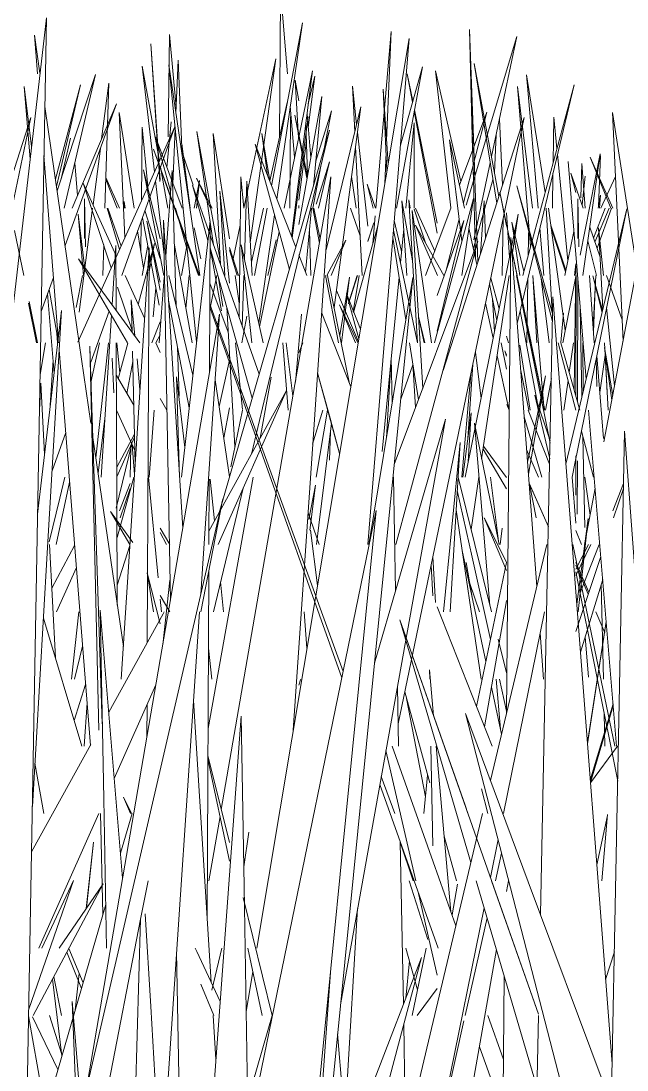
# Model space of a CAD drawing. Header units: millimetres. Extents: x -10020 to 20888, y -4665 to 12339.
# Drawn here: x 1831.34 to 1856.19, y 3072.55 to 3115.58 of the extents above; entities that cross this region are included whole.
import ezdxf

# ---------------------------------------------------------------- set-up
doc = ezdxf.new("R2010")
doc.units = ezdxf.units.MM
doc.layers.add('G-IMPT', color=8, linetype='Continuous', lineweight=9)

# ---------------------------------------------------------------- blocks, each defined once
blk = doc.blocks.new('Grass Array - 25_dwg-439225-West')
at = {"layer": 'G-IMPT'}
for p, q in [((1851.678, 3105.142), (1851.296, 3106.985)), ((1855.197, 3103.77), (1855.022, 3107.101)), ((1852.758, 3099.624), (1851.881, 3104.006)), ((1852.758, 3099.93), (1851.898, 3104.079)), ((1855.414, 3099.624), (1855.269, 3102.383))]:
    blk.add_line(p, q, dxfattribs=at)
blk = doc.blocks.new('Grass Array - 25_dwg-V17-West')
at = {"layer": 'G-IMPT'}
for p, q in [((1831.002, 3103.734), (1832.38, 3115.713)), ((1831.182, 3048), (1832.38, 3115.713)), ((1841.612, 3108.827), (1842.878, 3115.506)), ((1841.828, 3108.278), (1842.878, 3115.506)), ((1832.118, 3113.438), (1831.891, 3115.003)), ((1832.015, 3113.419), (1831.891, 3115.003)), ((1841.008, 3077.552), (1847.254, 3114.87)), ((1846.281, 3102.989), (1847.254, 3114.87)), ((1836.313, 3113.723), (1836.816, 3109.396)), ((1836.313, 3113.723), (1837.013, 3109.833)), ((1837.404, 3113.782), (1838.54, 3102.406)), ((1837.404, 3113.782), (1838.673, 3105.142)), ((1842.127, 3107.901), (1843.29, 3113.535)), ((1842.433, 3106.741), (1843.29, 3113.535)), ((1832.82, 3108.609), (1834.391, 3113.389)), ((1833.111, 3107.901), (1834.391, 3113.389)), ((1834.645, 3110.745), (1834.942, 3113.03)), ((1834.779, 3107.901), (1834.942, 3113.03)), ((1851.683, 3103.175), (1854.014, 3112.97)), ((1852.233, 3106.332), (1851.694, 3112.896)), ((1852.311, 3107.901), (1851.694, 3112.896)), ((1851.914, 3105.142), (1854.014, 3112.97)), ((1835.259, 3112.185), (1833.146, 3106.366)), ((1835.259, 3112.185), (1833.434, 3107.901)), ((1841.536, 3109.019), (1842.258, 3112.235)), ((1842.726, 3107.235), (1843.668, 3112.478)), ((1843.33, 3108.804), (1843.668, 3112.478)), ((1833.633, 3103.017), (1832.316, 3112.08)), ((1843.08, 3109.208), (1842.569, 3111.723)), ((1843.066, 3109.129), (1842.569, 3111.723)), ((1843.42, 3109.787), (1844.07, 3111.898)), ((1843.774, 3110.341), (1844.07, 3111.898)), ((1843.846, 3106.194), (1845.276, 3112.067)), ((1844.174, 3103.827), (1845.276, 3112.067)), ((1849.317, 3108.853), (1850.434, 3111.84)), ((1849.478, 3108.122), (1850.434, 3111.84)), ((1856.588, 3105.446), (1855.59, 3111.834)), ((1856.022, 3102.452), (1855.59, 3111.834)), ((1842.39, 3111.666), (1842.362, 3107.901)), ((1847.116, 3107.901), (1847.453, 3111.398)), ((1847.455, 3107.901), (1847.453, 3111.398)), ((1848.643, 3101.247), (1851.967, 3111.621)), ((1849.579, 3100.122), (1851.967, 3111.621)), ((1833.672, 3102.413), (1837.645, 3111.238)), ((1835.473, 3105.142), (1837.645, 3111.238)), ((1839.885, 3106.65), (1839.225, 3110.964)), ((1839.523, 3105.585), (1839.225, 3110.964)), ((1839.46, 3095.413), (1843.995, 3111.106)), ((1841.541, 3109.041), (1841.211, 3110.961)), ((1841.442, 3109.261), (1841.211, 3110.961)), ((1841.317, 3100.007), (1843.995, 3111.106)), ((1836.856, 3110.827), (1837.943, 3107.901)), ((1836.856, 3110.827), (1837.476, 3108.617)), ((1837.476, 3108.617), (1836.856, 3110.827)), ((1840.942, 3110.531), (1842.606, 3106.3)), ((1840.942, 3110.531), (1842.344, 3105.394)), ((1842.344, 3105.394), (1840.942, 3110.531)), ((1849.527, 3107.901), (1848.908, 3110.713)), ((1849.415, 3106.547), (1848.908, 3110.713)), ((1832.869, 3102.579), (1832.28, 3110.061)), ((1834.294, 3108.036), (1834.595, 3110.356)), ((1838.622, 3105.142), (1836.779, 3110.321)), ((1838.657, 3105.142), (1836.779, 3110.321)), ((1854.259, 3105.977), (1855.081, 3110.134)), ((1854.378, 3105.142), (1855.081, 3110.134)), ((1854.673, 3110.001), (1855.516, 3107.901)), ((1854.673, 3110.001), (1855.602, 3107.901)), ((1837.057, 3109.587), (1837.36, 3107.901)), ((1843.311, 3107.901), (1843.639, 3109.631)), ((1853.767, 3109.821), (1854.509, 3100.88)), ((1837.196, 3105.142), (1836.365, 3109.47)), ((1837.045, 3106.642), (1836.365, 3109.47)), ((1837.277, 3105.951), (1837.538, 3109.444)), ((1837.708, 3103.885), (1837.538, 3109.444)), ((1839.551, 3083.237), (1844.05, 3109.195)), ((1840.281, 3103.434), (1840.358, 3109.189)), ((1840.483, 3107.901), (1840.358, 3109.189)), ((1843.303, 3098.227), (1844.05, 3109.195)), ((1835.253, 3105.925), (1833.891, 3108.923)), ((1835.042, 3105.456), (1833.891, 3108.923)), ((1836.858, 3109.03), (1837.211, 3105.995)), ((1839.007, 3106.581), (1838.374, 3108.844)), ((1841.103, 3101.101), (1838.374, 3108.844)), ((1838.439, 3107.901), (1838.654, 3109.039)), ((1838.533, 3107.901), (1838.654, 3109.039)), ((1840.5, 3105.801), (1840.6, 3109.014)), ((1840.82, 3105.142), (1840.6, 3109.014)), ((1845.879, 3107.901), (1845.529, 3108.894)), ((1845.781, 3107.901), (1845.529, 3108.894)), ((1853.13, 3103.261), (1851.665, 3108.824)), ((1853.137, 3103.579), (1851.665, 3108.824)), ((1839.885, 3104.828), (1839.494, 3108.603)), ((1839.697, 3105.142), (1839.494, 3108.603)), ((1848.292, 3102.383), (1849.887, 3108.297)), ((1849.413, 3105.142), (1849.887, 3108.297)), ((1852.822, 3099.624), (1850.968, 3108.567)), ((1851.247, 3107.177), (1850.968, 3108.567)), ((1854.171, 3106.664), (1854.175, 3108.292)), ((1854.215, 3106.319), (1854.175, 3108.292)), ((1833.724, 3103.636), (1834.277, 3107.901)), ((1835.383, 3106.213), (1834.872, 3107.901)), ((1835.444, 3106.349), (1834.903, 3107.901)), ((1835.61, 3107.901), (1835.573, 3108.183)), ((1835.589, 3107.901), (1835.573, 3108.183)), ((1837.677, 3107.901), (1838.165, 3106.16)), ((1838.165, 3106.16), (1837.677, 3107.901)), ((1840.789, 3105.689), (1841.285, 3107.901)), ((1840.914, 3105.142), (1841.437, 3107.901)), ((1843.006, 3105.285), (1843.247, 3107.901)), ((1843.577, 3106.465), (1843.302, 3107.901)), ((1843.605, 3106.628), (1843.346, 3107.901)), ((1847.161, 3105.142), (1846.958, 3108.209)), ((1847.395, 3105.745), (1846.958, 3108.209)), ((1847.243, 3108.243), (1847.292, 3107.901)), ((1847.243, 3108.243), (1847.598, 3102.396)), ((1847.93, 3105.142), (1848.962, 3107.901)), ((1850.323, 3108.2), (1850.174, 3106.026)), ((1850.385, 3106.683), (1850.323, 3108.2)), ((1853.68, 3097.4), (1856.176, 3107.88)), ((1856.176, 3107.88), (1854.047, 3097.434)), ((1833.954, 3105.412), (1833.683, 3107.652)), ((1833.91, 3105.142), (1833.683, 3107.652)), ((1837.974, 3094.78), (1837.186, 3107.412)), ((1837.373, 3096.892), (1837.186, 3107.412)), ((1841.089, 3103.196), (1841.734, 3107.63)), ((1846.945, 3106.124), (1846.643, 3107.402)), ((1847.811, 3100.503), (1847.373, 3107.805)), ((1848.171, 3102.383), (1847.373, 3107.805)), ((1848.406, 3102.861), (1849.491, 3107.397)), ((1848.406, 3104.318), (1849.491, 3107.397)), ((1848.753, 3105.303), (1849.305, 3107.45)), ((1849.549, 3096.865), (1851.728, 3107.664)), ((1851.063, 3105.142), (1851.112, 3107.503)), ((1851.37, 3105.89), (1851.247, 3107.718)), ((1851.475, 3105.974), (1851.728, 3107.664)), ((1837.045, 3104.544), (1836.498, 3107.376)), ((1836.498, 3107.376), (1837.045, 3104.87)), ((1837.045, 3104.871), (1836.498, 3107.376)), ((1837.92, 3096.865), (1839.097, 3107.388)), ((1839.07, 3101.162), (1839.097, 3107.388)), ((1847.601, 3102.383), (1846.61, 3107.008)), ((1846.9, 3105.657), (1847.035, 3107.057)), ((1847.517, 3107.201), (1848.669, 3105.142)), ((1847.517, 3107.201), (1848.423, 3105.142)), ((1848.423, 3105.142), (1847.517, 3107.201)), ((1850.035, 3105.592), (1849.706, 3107.089)), ((1855.197, 3103.77), (1855.022, 3107.101)), ((1855.022, 3107.101), (1855.219, 3105.142)), ((1841.124, 3103.043), (1841.926, 3106.927)), ((1843.881, 3105.142), (1844.657, 3106.595)), ((1844.051, 3105.142), (1844.657, 3106.595)), ((1847.119, 3103.319), (1846.585, 3106.702)), ((1846.643, 3097.387), (1850.076, 3106.546)), ((1847.216, 3095.971), (1850.076, 3106.546)), ((1851.248, 3087.189), (1851.421, 3106.707)), ((1852.199, 3096.232), (1851.421, 3106.707)), ((1834.691, 3105.142), (1834.731, 3106.395)), ((1835.077, 3103.943), (1835.231, 3106.372)), ((1835.241, 3103.719), (1835.231, 3106.372)), ((1835.911, 3095.71), (1836.593, 3106.279)), ((1836.147, 3103.959), (1836.814, 3106.456)), ((1836.519, 3090.091), (1836.593, 3106.279)), ((1836.588, 3105.231), (1836.814, 3106.456)), ((1837.631, 3106.392), (1838.352, 3102.383)), ((1837.918, 3105.142), (1838.132, 3106.276)), ((1840.816, 3100.106), (1839.092, 3106.275)), ((1840.259, 3105.142), (1839.885, 3106.297)), ((1840.206, 3105.142), (1839.885, 3106.198)), ((1841.273, 3102.383), (1840.366, 3106.394)), ((1840.809, 3102.383), (1840.366, 3106.394)), ((1855.239, 3098.317), (1856.763, 3106.369)), ((1833.7, 3105.827), (1836.218, 3102.383)), ((1833.7, 3105.827), (1835.709, 3102.383)), ((1842.726, 3105.996), (1843.062, 3105.142)), ((1854.087, 3105.525), (1854.017, 3100.443)), ((1832.673, 3105.064), (1832.167, 3103.669)), ((1836.406, 3103.387), (1835.609, 3105.142)), ((1837.01, 3102.383), (1837.211, 3105.065)), ((1838.389, 3101.055), (1837.406, 3105.142)), ((1838.097, 3103.801), (1838.24, 3105.142)), ((1839.081, 3103.743), (1839.37, 3105.142)), ((1839.086, 3104.826), (1839.834, 3102.814)), ((1840.289, 3104.011), (1840.116, 3105.142)), ((1840.414, 3103.056), (1840.479, 3105.142)), ((1844.36, 3102.383), (1843.831, 3105.142)), ((1844.812, 3100.693), (1843.907, 3105.142)), ((1844.408, 3102.679), (1844.807, 3105.078)), ((1844.474, 3102.383), (1844.807, 3105.078)), ((1845.597, 3094.106), (1847.406, 3105.054)), ((1846.154, 3097.926), (1846.843, 3105.069)), ((1846.395, 3094.887), (1847.406, 3105.054)), ((1850.226, 3097.622), (1851.351, 3105.142)), ((1850.943, 3103.772), (1850.599, 3105.034)), ((1853.03, 3098.266), (1851.654, 3105.142)), ((1852.642, 3101.35), (1852.33, 3105.142)), ((1852.993, 3102.383), (1852.667, 3105.019)), ((1853.548, 3102.383), (1854.087, 3105.107)), ((1854.097, 3105.142), (1854.09, 3100.183)), ((1854.155, 3099.953), (1854.167, 3105)), ((1832.698, 3101.121), (1832.434, 3104.405)), ((1832.817, 3102.776), (1832.494, 3104.57)), ((1835.893, 3102.892), (1835.304, 3104.668)), ((1850.848, 3103.302), (1850.55, 3104.798)), ((1835.864, 3104.139), (1836.005, 3102.674)), ((1835.864, 3104.139), (1835.895, 3102.825)), ((1835.895, 3102.825), (1835.864, 3104.139)), ((1838.239, 3099.712), (1837.391, 3104.128)), ((1844.548, 3088.899), (1839.082, 3103.97)), ((1850.7, 3102.571), (1850.385, 3104.004)), ((1852.641, 3078.924), (1853.15, 3104.261)), ((1853.919, 3094.293), (1853.15, 3104.261)), ((1832.02, 3095.357), (1833.002, 3103.708)), ((1832.418, 3093.754), (1833.002, 3103.708)), ((1834.067, 3072.034), (1839.482, 3103.561)), ((1834.205, 3101.584), (1834.952, 3103.681)), ((1838.807, 3093.527), (1839.482, 3103.561)), ((1840.766, 3099.116), (1839.082, 3103.848)), ((1840.109, 3098.123), (1839.774, 3103.837)), ((1842.589, 3100.768), (1842.846, 3103.556)), ((1843.669, 3103.598), (1844.861, 3100.569)), ((1853.469, 3102.397), (1853.583, 3103.594)), ((1854.34, 3100.174), (1854.266, 3103.8)), ((1855.35, 3103.832), (1855.674, 3100.613)), ((1834.631, 3096.865), (1835.05, 3103.512)), ((1840.597, 3103.47), (1840.391, 3102.383)), ((1847.873, 3102.383), (1847.632, 3103.463)), ((1847.899, 3102.383), (1847.632, 3103.463)), ((1832.885, 3102.383), (1832.807, 3102.776)), ((1832.841, 3102.383), (1832.807, 3102.776)), ((1833.633, 3103.017), (1834.205, 3099.085)), ((1845.559, 3094.106), (1846.281, 3102.989)), ((1832.121, 3101.082), (1832.346, 3102.383)), ((1834.393, 3092.385), (1834.168, 3102.243)), ((1834.674, 3086.752), (1834.168, 3102.243)), ((1834.205, 3100.75), (1834.553, 3102.383)), ((1834.412, 3097.659), (1834.932, 3102.383)), ((1835.272, 3095.974), (1835.246, 3102.383)), ((1835.331, 3100.903), (1835.721, 3102.363)), ((1837.045, 3101.982), (1836.863, 3102.383)), ((1840.422, 3099.643), (1840.138, 3102.383)), ((1842.29, 3099.624), (1842.07, 3102.383)), ((1842.49, 3100.197), (1842.207, 3102.383)), ((1842.726, 3101.966), (1842.9, 3102.383)), ((1847.637, 3100.037), (1847.267, 3102.383)), ((1851.247, 3101.302), (1851.031, 3102.383)), ((1851.321, 3102.383), (1851.247, 3102.656)), ((1854.088, 3099.624), (1853.362, 3102.383)), ((1854.247, 3099.624), (1853.473, 3102.383)), ((1853.817, 3101.157), (1853.989, 3102.383)), ((1855.414, 3099.624), (1855.269, 3102.383)), ((1834.185, 3085.868), (1832.907, 3102.094)), ((1835.913, 3102.033), (1836.02, 3097.398)), ((1836.02, 3097.398), (1835.913, 3102.033)), ((1837.821, 3100.19), (1837.76, 3102.207)), ((1850.201, 3100.096), (1849.969, 3102.001)), ((1851.342, 3099.656), (1850.859, 3101.851)), ((1851.181, 3102.051), (1851.247, 3101.886)), ((1851.181, 3102.051), (1851.247, 3101.827)), ((1855.221, 3098.459), (1854.944, 3101.84)), ((1855.266, 3102.193), (1855.563, 3100.028)), ((1855.266, 3102.193), (1855.599, 3100.221)), ((1832.54, 3099.82), (1832.654, 3101.663)), ((1835.681, 3100.306), (1835.923, 3101.616)), ((1836.097, 3101.717), (1836.218, 3100.465)), ((1839.461, 3099.774), (1839.885, 3101.663)), ((1846.321, 3098.489), (1846.522, 3101.779)), ((1846.557, 3099.915), (1846.522, 3101.779)), ((1846.91, 3100.072), (1847.404, 3101.474)), ((1847.52, 3099.726), (1847.4, 3101.536)), ((1849.864, 3101.498), (1849.656, 3098.455)), ((1854.948, 3100.594), (1854.922, 3101.732)), ((1835.252, 3101.037), (1835.964, 3099.826)), ((1837.719, 3100.99), (1838.058, 3098.093)), ((1837.719, 3100.99), (1837.845, 3096.865)), ((1841.6, 3100.976), (1841.15, 3098.471)), ((1843.502, 3101.153), (1844.013, 3099.284)), ((1844.405, 3097.847), (1843.502, 3101.153)), ((1849.408, 3096.865), (1849.779, 3101.085)), ((1852.157, 3099.624), (1851.821, 3101.319)), ((1852.106, 3097.487), (1852.844, 3101.03)), ((1852.143, 3096.986), (1852.844, 3101.03)), ((1852.642, 3101.35), (1852.783, 3099.624)), ((1832.155, 3100.726), (1832.097, 3099.624)), ((1832.097, 3099.624), (1832.155, 3100.726)), ((1832.155, 3100.726), (1832.309, 3097.817)), ((1839.885, 3096.887), (1839.301, 3100.866)), ((1852.841, 3099.624), (1853.083, 3100.922)), ((1853.601, 3099.624), (1853.771, 3100.83)), ((1837.045, 3100.092), (1837.318, 3099.624)), ((1839.042, 3094.658), (1842.229, 3100.424)), ((1839.424, 3094.106), (1842.229, 3100.424)), ((1849.579, 3100.122), (1846.802, 3086.751)), ((1853.032, 3098.357), (1852.403, 3100.229)), ((1852.403, 3100.229), (1853.017, 3097.618)), ((1853.017, 3097.618), (1852.403, 3100.229)), ((1839.885, 3099.716), (1839.651, 3098.481)), ((1841.317, 3100.007), (1840.789, 3097.818)), ((1851.356, 3099.624), (1851.257, 3099.855)), ((1851.358, 3099.624), (1851.257, 3099.855)), ((1834.504, 3097.028), (1834.784, 3099.282)), ((1835.259, 3099.624), (1836.007, 3097.958)), ((1836.598, 3096.865), (1836.804, 3099.624)), ((1840.418, 3099.624), (1839.938, 3097.295)), ((1843.298, 3098.227), (1843.711, 3099.624)), ((1843.441, 3096.865), (1843.9, 3099.624)), ((1844.405, 3097.847), (1844.013, 3099.284)), ((1845.833, 3089.233), (1848.739, 3099.247)), ((1847.088, 3090.033), (1848.739, 3099.247)), ((1849.449, 3096.865), (1849.793, 3099.504)), ((1849.677, 3097.502), (1849.793, 3099.504)), ((1851.968, 3099.344), (1852.687, 3096.865)), ((1852.138, 3099.624), (1853.013, 3097.406)), ((1854.613, 3099.624), (1855.757, 3085.829)), ((1840.766, 3099.116), (1844.494, 3088.636)), ((1843.551, 3094.895), (1844.067, 3099.084)), ((1850.941, 3094.106), (1849.929, 3099.078)), ((1850.565, 3091.603), (1849.929, 3099.078)), ((1832.616, 3097.125), (1833.175, 3098.695)), ((1834.29, 3098.495), (1835.537, 3089.918)), ((1835.267, 3097.282), (1835.991, 3098.63)), ((1835.268, 3096.884), (1835.994, 3098.514)), ((1843.986, 3097.569), (1844.025, 3098.743)), ((1854.815, 3096.865), (1854.316, 3098.76)), ((1854.45, 3094.807), (1854.374, 3098.541)), ((1855.467, 3067.182), (1856.087, 3098.763)), ((1856.761, 3089.569), (1856.087, 3098.763)), ((1835.883, 3098.234), (1835.243, 3095.603)), ((1843.303, 3098.227), (1842.504, 3086.492)), ((1848.665, 3091.347), (1849.344, 3098.294)), ((1848.931, 3091.347), (1849.344, 3098.294)), ((1850.285, 3098.02), (1851.247, 3096.389)), ((1851.247, 3096.851), (1850.302, 3098.135)), ((1852.563, 3096.865), (1852.068, 3097.999)), ((1854.087, 3097.744), (1854.085, 3096.131)), ((1854.149, 3097.542), (1854.144, 3095.354)), ((1853.931, 3096.865), (1854.047, 3097.434)), ((1832.789, 3094.106), (1833.335, 3096.669)), ((1833.141, 3096.865), (1832.934, 3096.006)), ((1835.278, 3094.391), (1835.961, 3096.865)), ((1836.564, 3096.865), (1836.961, 3092.742)), ((1837.373, 3096.892), (1837.464, 3091.808)), ((1840.861, 3096.865), (1839.008, 3086.56)), ((1839.052, 3096.791), (1839.04, 3094.106)), ((1839.101, 3096.791), (1839.272, 3095.074)), ((1846.7, 3092.22), (1846.613, 3096.865)), ((1850.628, 3091.347), (1849.264, 3096.865)), ((1850.112, 3096.865), (1849.793, 3094.727)), ((1850.913, 3094.245), (1850.594, 3096.865)), ((1854.087, 3094.987), (1853.933, 3096.865)), ((1840.451, 3096.42), (1839.227, 3091.347)), ((1843.145, 3095.139), (1843.421, 3096.547)), ((1843.182, 3094.694), (1843.421, 3096.547)), ((1849.837, 3093.584), (1849.227, 3096.32)), ((1852.961, 3094.83), (1852.169, 3096.629)), ((1852.463, 3095.195), (1852.185, 3096.594)), ((1852.199, 3096.232), (1852.485, 3092.382)), ((1852.961, 3094.83), (1852.254, 3096.435)), ((1854.442, 3094.106), (1854.879, 3096.415)), ((1855.6, 3095.494), (1856.045, 3096.614)), ((1856.04, 3096.403), (1855.638, 3095.196)), ((1832.5, 3094.211), (1832.934, 3096.006)), ((1832.818, 3066.516), (1839.61, 3095.977)), ((1835.272, 3095.974), (1835.289, 3091.622)), ((1839.61, 3095.977), (1838.708, 3091.347)), ((1847.216, 3095.971), (1846.712, 3094.106)), ((1835.925, 3094.184), (1835.009, 3095.458)), ((1835.809, 3094.106), (1835.009, 3095.458)), ((1835.911, 3095.71), (1835.451, 3088.588)), ((1836.169, 3048.164), (1845.907, 3095.502)), ((1843.569, 3094.106), (1843.111, 3095.405)), ((1845.057, 3086.944), (1845.907, 3095.502)), ((1849.18, 3095.535), (1850.204, 3088.588)), ((1850.333, 3095.202), (1851.247, 3093.036)), ((1850.333, 3095.202), (1851.247, 3093.386)), ((1854.594, 3095.168), (1854.122, 3091.665)), ((1854.122, 3091.665), (1854.594, 3095.168)), ((1854.594, 3095.168), (1854.177, 3091.347)), ((1837.045, 3094.771), (1837.441, 3094.106)), ((1837.441, 3094.106), (1837.045, 3094.771)), ((1837.045, 3094.593), (1837.308, 3094.106)), ((1846.395, 3094.887), (1841.734, 3048)), ((1843.203, 3094.694), (1843.497, 3092.424)), ((1843.551, 3094.895), (1843.453, 3094.106)), ((1850.984, 3094.106), (1851.072, 3094.775)), ((1854.087, 3094.682), (1854.314, 3094.106)), ((1832.505, 3094.106), (1832.752, 3089.453)), ((1832.6, 3092.32), (1833.54, 3094.068)), ((1835.286, 3092.44), (1835.805, 3094.072)), ((1850.59, 3084.43), (1852.895, 3094.106)), ((1853.919, 3094.293), (1855.577, 3072.8)), ((1855.68, 3085.829), (1853.965, 3094.106)), ((1854.087, 3092.832), (1854.706, 3094.106)), ((1854.087, 3093.095), (1854.607, 3094.106)), ((1854.262, 3092.124), (1855.049, 3094.106)), ((1832.418, 3093.754), (1831.807, 3083.36)), ((1850.402, 3089.309), (1849.427, 3093.859)), ((1838.807, 3093.527), (1838.709, 3092.069)), ((1848.229, 3092.006), (1848.153, 3093.258)), ((1848.338, 3091.729), (1848.225, 3093.606)), ((1849.853, 3091.871), (1849.588, 3093.364)), ((1849.837, 3093.584), (1850.59, 3090.213)), ((1850.017, 3087.461), (1851.247, 3093.364)), ((1855.111, 3093.615), (1854.087, 3090.542)), ((1854.622, 3092.148), (1854.087, 3093.374)), ((1854.598, 3092.075), (1854.087, 3093.265)), ((1832.802, 3091.347), (1833.611, 3093.163)), ((1837.045, 3090.847), (1836.508, 3092.94)), ((1836.771, 3091.347), (1836.508, 3092.94)), ((1839.035, 3093.035), (1838.974, 3078.764)), ((1854.087, 3092.984), (1855.805, 3084.399)), ((1834.393, 3092.385), (1834.528, 3086.487)), ((1837.152, 3089.993), (1837.449, 3092.647)), ((1839.522, 3092.57), (1839.644, 3091.347)), ((1849.74, 3092.508), (1850.144, 3091.347)), ((1854.274, 3089.695), (1855.19, 3092.668)), ((1855.215, 3088.588), (1855.128, 3092.468)), ((1837.441, 3091.347), (1837.045, 3092.016)), ((1837.045, 3091.867), (1837.095, 3091.347)), ((1848.406, 3091.556), (1850.659, 3085.829)), ((1851.243, 3091.793), (1850.347, 3086.623)), ((1851.243, 3091.793), (1851.247, 3091.815)), ((1832.261, 3091.088), (1833.839, 3085.829)), ((1833.717, 3091.347), (1833.413, 3088.588)), ((1834.735, 3083.67), (1834.592, 3091.418)), ((1835.507, 3080.414), (1834.592, 3091.418)), ((1837.166, 3091.262), (1834.94, 3087.233)), ((1838.66, 3091.347), (1837.09, 3068.025)), ((1837.166, 3091.262), (1837.213, 3091.347)), ((1843.066, 3089.849), (1842.947, 3091.347)), ((1851.118, 3083.07), (1852.806, 3091.347)), ((1855.28, 3090.486), (1854.91, 3091.347)), ((1846.871, 3091.012), (1849.787, 3081.057)), ((1846.871, 3091.012), (1849.545, 3083.408)), ((1852.559, 3074.84), (1846.871, 3091.012)), ((1854.56, 3085.987), (1855.332, 3090.952)), ((1854.565, 3085.925), (1855.334, 3090.93)), ((1851.247, 3088.848), (1850.905, 3090.227)), ((1852.626, 3090.471), (1852.766, 3088.588)), ((1854.603, 3088.672), (1854.468, 3090.325)), ((1833.865, 3089.935), (1833.538, 3088.588)), ((1839.022, 3089.851), (1839.169, 3088.588)), ((1847.088, 3090.033), (1844.449, 3075.307)), ((1848.256, 3087.075), (1848.089, 3088.961)), ((1848.096, 3088.588), (1848.089, 3088.961)), ((1842.799, 3088.554), (1842.726, 3088.341)), ((1842.799, 3088.554), (1842.811, 3088.588)), ((1850.997, 3086.531), (1850.822, 3088.588)), ((1850.953, 3088.588), (1851.247, 3087.272)), ((1833.52, 3086.892), (1833.989, 3088.364)), ((1835.166, 3084.512), (1836.87, 3088.351)), ((1846.773, 3088.278), (1846.819, 3085.829)), ((1848.096, 3084.329), (1847.075, 3088.068)), ((1848.096, 3084.329), (1847.075, 3088.068)), ((1851.041, 3086.323), (1850.629, 3088.25)), ((1833.936, 3085.829), (1834.048, 3087.609)), ((1839.137, 3076.152), (1838.415, 3087.714)), ((1847.923, 3083.751), (1847.149, 3087.796)), ((1836.501, 3086.204), (1836.507, 3087.534)), ((1852.138, 3080.273), (1849.567, 3087.178)), ((1854.889, 3066.516), (1849.567, 3087.178)), ((1854.68, 3084.437), (1855.613, 3087.565)), ((1855.619, 3087.492), (1854.686, 3084.349)), ((1855.276, 3085.829), (1855.246, 3087.194)), ((1838.268, 3058.367), (1840.364, 3087.064)), ((1840.484, 3080.078), (1840.364, 3087.064)), ((1845.057, 3086.944), (1841.192, 3048)), ((1834.205, 3085.902), (1831.775, 3081.504)), ((1839.885, 3081.885), (1839.003, 3085.452)), ((1847.523, 3080.311), (1846.304, 3085.66)), ((1848.241, 3081.084), (1846.555, 3085.829)), ((1848.222, 3081.752), (1848.147, 3085.829)), ((1848.967, 3079.043), (1848.366, 3085.829)), ((1854.687, 3084.334), (1855.801, 3085.829)), ((1832.277, 3083.07), (1831.911, 3085.132)), ((1839.885, 3081.121), (1839.002, 3085.296)), ((1847.856, 3083.07), (1848.01, 3084.644)), ((1846.052, 3084.256), (1848.438, 3077.552)), ((1846.662, 3083.07), (1846.112, 3084.588)), ((1835.828, 3083.07), (1835.547, 3083.749)), ((1835.868, 3083.07), (1835.547, 3083.749)), ((1850.48, 3083.07), (1850.216, 3084.079)), ((1834.735, 3083.67), (1834.847, 3077.552)), ((1849.664, 3083.07), (1849.545, 3083.408)), ((1832.077, 3077.552), (1834.526, 3083.07)), ((1834.606, 3083.07), (1834.7, 3078.944)), ((1835.421, 3081.44), (1835.892, 3083.07)), ((1839.043, 3080.311), (1839.5, 3082.944)), ((1842.726, 3051.41), (1850.267, 3083.07)), ((1854.947, 3080.966), (1855.38, 3082.991)), ((1854.947, 3080.966), (1855.38, 3082.991)), ((1855.384, 3083.036), (1855.152, 3080.311)), ((1840.47, 3080.883), (1840.682, 3082.305)), ((1849.193, 3080.311), (1848.692, 3082.147)), ((1849.193, 3080.311), (1848.692, 3082.147)), ((1834.015, 3079.174), (1834.31, 3081.894)), ((1834.027, 3079.192), (1834.31, 3081.894)), ((1846.892, 3081.897), (1847.016, 3075.236)), ((1847.413, 3080.311), (1846.892, 3081.896)), ((1850.584, 3080.454), (1850.9, 3082.003)), ((1850.79, 3080.311), (1851.044, 3081.444)), ((1848.241, 3081.084), (1849.171, 3078.469)), ((1831.66, 3075.048), (1833.499, 3080.318)), ((1832.195, 3077.552), (1833.499, 3080.318)), ((1836.246, 3078.744), (1836.553, 3080.311)), ((1847.254, 3080.311), (1848.025, 3077.898)), ((1850.005, 3080.311), (1852.43, 3072.034)), ((1852.559, 3074.84), (1850.635, 3080.311)), ((1851.323, 3080.311), (1851.247, 3079.873)), ((1831.845, 3074.793), (1834.712, 3080.191)), ((1832.903, 3077.552), (1834.712, 3080.191)), ((1840.484, 3080.078), (1840.657, 3069.981)), ((1849.23, 3080.177), (1849.011, 3078.917)), ((1852.138, 3080.273), (1855.207, 3072.034)), ((1841.64, 3074.793), (1840.443, 3079.632)), ((1848.406, 3076.435), (1847.642, 3079.789)), ((1832.346, 3070.799), (1834.814, 3079.339)), ((1844.537, 3069.275), (1845.142, 3079.174)), ((1846.617, 3060.998), (1850.33, 3079.204)), ((1836.246, 3078.744), (1833.458, 3064.393)), ((1835.738, 3060.998), (1836.246, 3078.744)), ((1836.659, 3075.15), (1836.429, 3078.959)), ((1849.55, 3074.793), (1850.449, 3078.796)), ((1833.223, 3077.388), (1833.818, 3075.893)), ((1833.297, 3077.529), (1833.887, 3076.129)), ((1837.721, 3077.395), (1837.991, 3062.209)), ((1838.545, 3077.405), (1838.476, 3077.552)), ((1839.509, 3075.364), (1838.545, 3077.405)), ((1839.165, 3075.827), (1839.569, 3077.552)), ((1840.64, 3077.552), (1841.224, 3074.793)), ((1847.118, 3077.552), (1847.596, 3075.842)), ((1847.378, 3074.793), (1847.953, 3077.552)), ((1850.831, 3077.494), (1847.502, 3058.448)), ((1855.31, 3076.266), (1855.667, 3077.392)), ((1842.755, 3058.268), (1847.759, 3077.163)), ((1845.78, 3072.031), (1847.759, 3077.163)), ((1847.116, 3075.496), (1847.265, 3077.026)), ((1833.562, 3075.007), (1833.726, 3076.512)), ((1840.572, 3074.948), (1840.845, 3076.582)), ((1844.026, 3076.549), (1843.124, 3063.757)), ((1833.019, 3073.126), (1832.633, 3076.277)), ((1832.999, 3074.793), (1832.685, 3076.374)), ((1839.243, 3074.793), (1838.714, 3076.075)), ((1850.941, 3052.721), (1851.152, 3076.397)), ((1847.584, 3074.793), (1848.406, 3075.897)), ((1833.632, 3070.334), (1833.441, 3075.355)), ((1833.822, 3070.872), (1833.441, 3075.355)), ((1836.659, 3075.15), (1837.808, 3056.13)), ((1832.401, 3070.481), (1831.655, 3074.769)), ((1832.857, 3072.568), (1831.811, 3074.73)), ((1832.857, 3072.568), (1831.811, 3074.73)), ((1833.006, 3073.227), (1832.514, 3074.793)), ((1839.335, 3072.979), (1839.222, 3074.793)), ((1840.842, 3072.034), (1841.643, 3074.793)), ((1850.477, 3074.793), (1851.121, 3072.98)), ((1852.17, 3055.48), (1852.558, 3074.793)), ((1847.031, 3074.415), (1847.116, 3069.843)), ((1848.406, 3069.699), (1849.5, 3074.568)), ((1844.582, 3070.761), (1844.322, 3074.034)), ((1851.102, 3070.827), (1850.133, 3073.501))]:
    blk.add_line(p, q, dxfattribs=at)
blk = doc.blocks.new('Grass Array - Grass Array-439229-West')
for name in ['Grass Array - 25_dwg-V17-West', 'Grass Array - 25_dwg-439225-West']:
    blk.add_blockref(name, (0, 0))
blk = doc.blocks.new('Grass Array - Grass Array-V20-West')
blk.add_blockref('Grass Array - 25_dwg-439225-West', (0, 0))
blk.add_blockref('Grass Array - 25_dwg-439225-West', (0, 0))
blk = doc.blocks.new('Grass Array - 25_dwg-V28-West')
at = {"layer": 'G-IMPT'}
for p, q in [((1851.678, 3105.142), (1851.296, 3106.985)), ((1855.377, 3100.335), (1855.303, 3101.749))]:
    blk.add_line(p, q, dxfattribs=at)
blk = doc.blocks.new('Grass Array - 25_dwg-V29-West')
at = {"layer": 'G-IMPT'}
for p, q in [((1870.173, 3109.212), (1869.952, 3115.227)), ((1870.116, 3109.022), (1869.952, 3115.227)), ((1857.261, 3109), (1856.888, 3114.644)), ((1857.27, 3109.047), (1856.888, 3114.644)), ((1851.678, 3105.142), (1851.296, 3106.985)), ((1852.206, 3102.383), (1851.881, 3104.006)), ((1852.25, 3102.383), (1851.898, 3104.079)), ((1855.377, 3100.335), (1855.303, 3101.749))]:
    blk.add_line(p, q, dxfattribs=at)
blk = doc.blocks.new('Grass Array - 25_dwg-V30-West')
at = {"layer": 'G-IMPT'}
for p, q in [((1851.678, 3105.142), (1851.296, 3106.985)), ((1852.758, 3099.624), (1851.881, 3104.006)), ((1852.758, 3099.93), (1851.898, 3104.079)), ((1855.377, 3100.335), (1855.293, 3101.935))]:
    blk.add_line(p, q, dxfattribs=at)
blk = doc.blocks.new('Grass Array - Grass Array-440235-West')
for name in ['Grass Array - 25_dwg-V30-West', 'Grass Array - 25_dwg-439225-West', 'Grass Array - 25_dwg-439225-West', 'Grass Array - 25_dwg-439225-West', 'Grass Array - 25_dwg-439225-West', 'Grass Array - 25_dwg-439225-West', 'Grass Array - 25_dwg-439225-West', 'Grass Array - 25_dwg-V28-West', 'Grass Array - 25_dwg-V28-West', 'Grass Array - 25_dwg-V29-West']:
    blk.add_blockref(name, (0, 0))
blk = doc.blocks.new('Grass Array - 25_dwg-V41-West')
at = {"layer": 'G-IMPT'}
for p, q in [((1833.369, 3110.774), (1832.985, 3109.112)), ((1836.702, 3102.383), (1837.045, 3103.247)), ((1836.867, 3102.383), (1837.045, 3102.706))]:
    blk.add_line(p, q, dxfattribs=at)
blk = doc.blocks.new('Grass Array - Grass Array-440908-West')
blk.add_blockref('Grass Array - 25_dwg-V41-West', (0, 0))
blk = doc.blocks.new('Grass Array - 25_dwg-V48-West')
at = {"layer": 'G-IMPT'}
for p, q in [((1841.944, 3110.836), (1841.988, 3116.77)), ((1842.27, 3113.419), (1841.988, 3116.77)), ((1846.515, 3115.158), (1845.889, 3107.901)), ((1846.515, 3115.158), (1846.33, 3110.68)), ((1849.902, 3110.417), (1849.725, 3115.227)), ((1849.856, 3110.293), (1849.725, 3115.227)), ((1837.381, 3110.831), (1837.434, 3115.032)), ((1837.705, 3112.047), (1837.434, 3115.032)), ((1849.589, 3108.022), (1851.665, 3114.944)), ((1850.627, 3110.018), (1851.665, 3114.944)), ((1836.96, 3110.126), (1836.661, 3114.644)), ((1836.976, 3110.039), (1836.661, 3114.644)), ((1837.695, 3111.802), (1837.789, 3113.982)), ((1837.95, 3110.067), (1837.789, 3113.982)), ((1841.79, 3114.024), (1840.482, 3107.908)), ((1840.482, 3107.908), (1841.79, 3114.024)), ((1841.79, 3114.024), (1840.743, 3106.501)), ((1846.73, 3107.901), (1847.796, 3113.696)), ((1846.895, 3110.488), (1847.796, 3113.696)), ((1849.369, 3108.992), (1848.339, 3113.534)), ((1848.969, 3107.92), (1848.339, 3113.534)), ((1850.931, 3108.389), (1849.914, 3113.839)), ((1850.842, 3108.11), (1849.914, 3113.839)), ((1842.726, 3112.307), (1842.583, 3113.152)), ((1842.722, 3110.785), (1842.583, 3113.152)), ((1843.114, 3111.218), (1843.388, 3113.324)), ((1843.119, 3112.185), (1843.388, 3113.324)), ((1847.392, 3112.258), (1847.174, 3113.419)), ((1847.402, 3112.291), (1847.176, 3113.419)), ((1852.067, 3113.373), (1852.541, 3107.901)), ((1852.067, 3113.373), (1852.828, 3108.549)), ((1831.713, 3109.913), (1831.468, 3112.896)), ((1831.772, 3110.431), (1831.468, 3112.896)), ((1832.749, 3109.1), (1833.787, 3112.97)), ((1832.793, 3108.793), (1833.787, 3112.97)), ((1844.925, 3112.905), (1845.023, 3111.029)), ((1844.925, 3112.905), (1845.099, 3111.342)), ((1845.099, 3111.342), (1844.925, 3112.905)), ((1846.195, 3112.783), (1846.343, 3109.427)), ((1846.195, 3112.783), (1846.392, 3109.717)), ((1835.978, 3107.901), (1835.364, 3111.834)), ((1835.6, 3106.695), (1835.364, 3111.834)), ((1842.559, 3109.994), (1842.382, 3112.092)), ((1843.218, 3109.974), (1843.067, 3111.774)), ((1848.406, 3106.882), (1847.463, 3111.884)), ((1848.406, 3107.283), (1847.473, 3111.938)), ((1829.664, 3105.142), (1831.741, 3111.621)), ((1830.718, 3106.698), (1831.741, 3111.621)), ((1837.324, 3109.567), (1837.498, 3111.447)), ((1843.114, 3111.645), (1842.456, 3106.682)), ((1843.089, 3109.255), (1843.02, 3111.4)), ((1850.954, 3111.568), (1851.079, 3108.85)), ((1853.156, 3109.774), (1853.186, 3111.635)), ((1853.311, 3110.353), (1853.186, 3111.635)), ((1836.313, 3111.229), (1836.28, 3108.252)), ((1836.313, 3111.229), (1836.542, 3108.787)), ((1837.57, 3108.907), (1837.667, 3111.152)), ((1839.237, 3106.397), (1838.549, 3111.048)), ((1839.517, 3105.704), (1838.549, 3111.048)), ((1845.136, 3111.018), (1845.566, 3107.17)), ((1845.566, 3107.17), (1845.136, 3111.018)), ((1850.817, 3110.918), (1850.749, 3109.364)), ((1850.749, 3109.364), (1850.817, 3110.918)), ((1837.93, 3110.541), (1838.283, 3107.901)), ((1842.726, 3108.235), (1843.043, 3110.677)), ((1845.055, 3110.416), (1845.331, 3105.142)), ((1838.396, 3108.844), (1837.992, 3110.077)), ((1846.31, 3110.188), (1846.257, 3108.91)), ((1853.761, 3105.747), (1853.335, 3110.116)), ((1855.013, 3107.973), (1855.094, 3110.058)), ((1833.545, 3109.764), (1833.656, 3108.424)), ((1843.439, 3108.075), (1843.984, 3109.808)), ((1843.538, 3107.901), (1843.984, 3109.808)), ((1849.972, 3105.878), (1849.872, 3109.656)), ((1849.909, 3106.611), (1850.574, 3109.765)), ((1850.075, 3105.715), (1849.923, 3109.851)), ((1854.286, 3108.332), (1854.338, 3109.732)), ((1854.464, 3107.901), (1854.338, 3109.732)), ((1834.819, 3109.159), (1835.375, 3107.901)), ((1839.108, 3107.901), (1838.531, 3109.134)), ((1839.181, 3107.901), (1838.531, 3109.134)), ((1845.085, 3107.901), (1844.893, 3109.206)), ((1853.126, 3107.901), (1853.149, 3109.336)), ((1854.389, 3107.901), (1853.887, 3109.345)), ((1854.087, 3108.542), (1853.887, 3109.345)), ((1854.341, 3108.039), (1854.465, 3109.217)), ((1855.109, 3107.901), (1855.711, 3109.206)), ((1834.816, 3109.081), (1835.29, 3107.901)), ((1849.889, 3106.258), (1850.688, 3109.062)), ((1833.944, 3106.664), (1833.948, 3108.292)), ((1833.989, 3106.319), (1833.948, 3108.292)), ((1855.001, 3107.901), (1855.092, 3108.437)), ((1855.063, 3107.901), (1855.092, 3108.437)), ((1838.796, 3107.904), (1838.796, 3107.901)), ((1838.796, 3107.904), (1838.796, 3107.901)), ((1838.796, 3107.901), (1838.796, 3107.904)), ((1842.735, 3107.901), (1842.726, 3108.011)), ((1844.845, 3107.901), (1845.246, 3106.77)), ((1847.918, 3106.484), (1847.455, 3107.862)), ((1848.304, 3106.142), (1847.516, 3107.901)), ((1853.117, 3103.648), (1852.873, 3107.901)), ((1853.647, 3102.883), (1852.97, 3107.901)), ((1854.815, 3106.679), (1855.294, 3107.901)), ((1855.451, 3107.901), (1854.872, 3106.515)), ((1855.553, 3107.901), (1854.959, 3106.266)), ((1837.007, 3103.921), (1836.317, 3107.511)), ((1837.045, 3105.84), (1836.422, 3107.805)), ((1845.861, 3107.583), (1845.764, 3106.458)), ((1836.362, 3105.446), (1836.124, 3106.969)), ((1836.271, 3107.381), (1836.257, 3106.119)), ((1838.714, 3105.826), (1838.447, 3107.095)), ((1840.332, 3107.205), (1840.022, 3105.756)), ((1840.022, 3105.756), (1840.332, 3107.205)), ((1843.22, 3105.142), (1843.162, 3106.978)), ((1844.967, 3103.62), (1845.965, 3107.174)), ((1845.566, 3106.539), (1845.803, 3107.305)), ((1845.566, 3106.553), (1845.803, 3107.305)), ((1851.468, 3107.336), (1851.958, 3105.309)), ((1851.468, 3107.336), (1851.786, 3105.142)), ((1851.786, 3105.142), (1851.468, 3107.336)), ((1852.139, 3105.983), (1852.161, 3107.203)), ((1852.612, 3107.08), (1852.78, 3105.142)), ((1853.683, 3105.362), (1853.064, 3107.2)), ((1853.668, 3105.287), (1853.079, 3107.09)), ((1855.087, 3105.899), (1854.658, 3107.13)), ((1841.457, 3105.142), (1841.802, 3106.602)), ((1853.639, 3105.142), (1854.005, 3106.949)), ((1854.935, 3105.142), (1854.579, 3106.568)), ((1836.304, 3105.142), (1836.537, 3106.369)), ((1839.092, 3106.271), (1839.561, 3103.693)), ((1854.036, 3105.142), (1854.087, 3105.627)), ((1833.608, 3103.832), (1833.867, 3105.142)), ((1839.61, 3103.876), (1839.438, 3105.038)), ((1844.761, 3104.003), (1845.121, 3105.142)), ((1844.773, 3103.981), (1845.133, 3105.142)), ((1844.953, 3103.646), (1845.199, 3105.142)), ((1852.074, 3102.383), (1852.122, 3105.018)), ((1852.49, 3102.383), (1852.326, 3105.142)), ((1854.844, 3102.383), (1854.654, 3105.142)), ((1855.162, 3103.623), (1854.778, 3105.13)), ((1855.186, 3103.725), (1854.778, 3105.13)), ((1854.798, 3103.054), (1854.912, 3105.142)), ((1855.981, 3103.33), (1855.35, 3105.142)), ((1836.759, 3103.447), (1836.869, 3104.638)), ((1844.269, 3104.532), (1845.171, 3102.424)), ((1845.171, 3102.424), (1844.269, 3104.532)), ((1844.687, 3104.402), (1845.258, 3102.941)), ((1844.687, 3104.402), (1845.191, 3102.546)), ((1845.191, 3102.546), (1844.687, 3104.402)), ((1854.814, 3102.82), (1854.884, 3104.627)), ((1850.752, 3102.825), (1850.675, 3104.173)), ((1845.056, 3102.383), (1844.405, 3103.944)), ((1845.152, 3102.383), (1844.405, 3103.944)), ((1852.518, 3099.887), (1851.807, 3103.696)), ((1835.269, 3102.383), (1835.394, 3101.14)), ((1851.785, 3102.287), (1852.217, 3099.624)), ((1854.387, 3100.372), (1854.377, 3102.383)), ((1855.066, 3100.347), (1855.297, 3101.963)), ((1835.823, 3096.865), (1835.847, 3098.086)), ((1835.991, 3096.975), (1835.902, 3098.192)), ((1854.67, 3095.309), (1854.46, 3096.865)), ((1835.374, 3095.494), (1835.818, 3096.614)), ((1835.814, 3096.403), (1835.412, 3095.196))]:
    blk.add_line(p, q, dxfattribs=at)
blk = doc.blocks.new('Grass Array - Grass Array-V49-West')
for name, p in [('Grass Array - 25_dwg-V48-West', (0, 0)), ('Grass Array - 25_dwg-V29-West', (-20.226, 0)), ('Grass Array - 25_dwg-V29-West', (-20.226, 0)), ('Grass Array - 25_dwg-V29-West', (-20.226, 0))]:
    blk.add_blockref(name, p)

msp = doc.modelspace()

# ---------------------------------------------------------------- block references
for name in ['Grass Array - Grass Array-439229-West', 'Grass Array - Grass Array-440908-West', 'Grass Array - Grass Array-V49-West', 'Grass Array - Grass Array-V20-West', 'Grass Array - Grass Array-440235-West']:
    msp.add_blockref(name, (0, 0))

doc.saveas('drawing.dxf')
